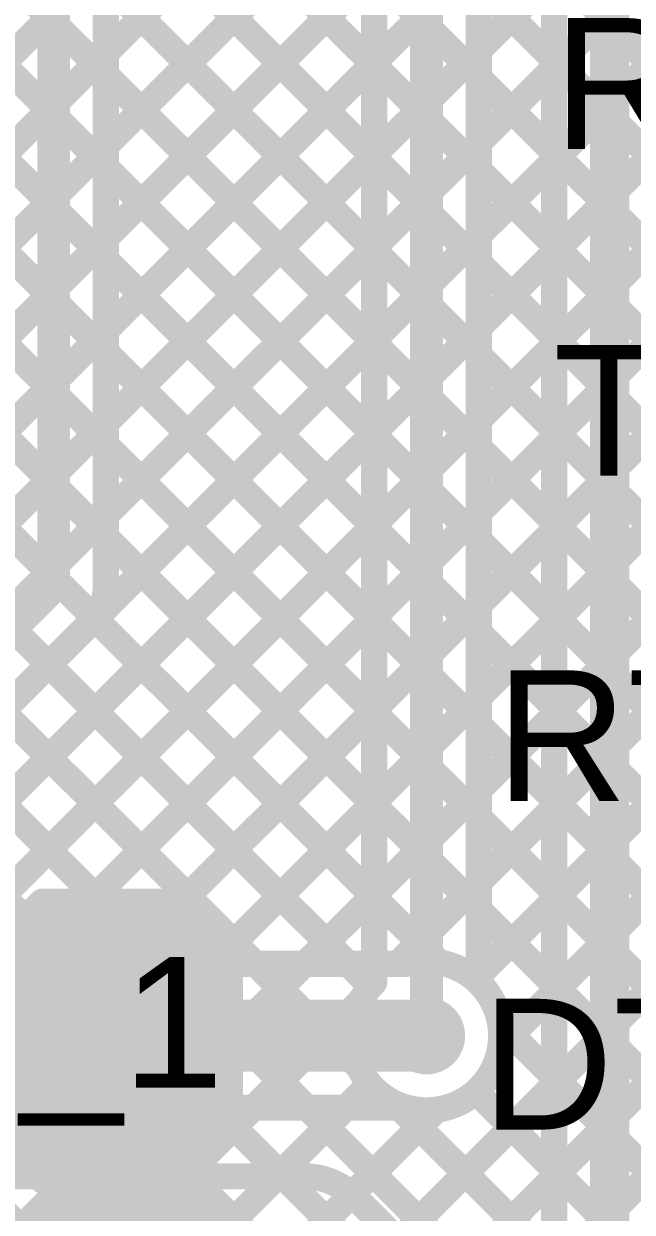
# Model space of a CAD drawing. Header units: millimetres. Extents: x -0.57 to 2.98, y -0.65 to 2.86.
# Drawn here: x 2.5159 to 2.7019, y 1.274 to 1.6376 of the extents above; entities that cross this region are included whole.
import ezdxf

# ---------------------------------------------------------------- set-up
doc = ezdxf.new("R2010")
doc.units = ezdxf.units.MM
doc.header["$MEASUREMENT"] = 0
for name, color, linetype in [('BottomLayer', 5, 'Continuous'), ('BottomSolder', 6, 'Continuous'), ('Mechanical2', 216, 'Continuous'), ('TopLayer', 1, 'Continuous'), ('TopOverlay', 2, 'Continuous'), ('TopPaste', 8, 'Continuous'), ('TopSolder', 216, 'Continuous'), ('ViaHoleLayer', 16, 'Continuous')]:
    doc.layers.add(name, color=color, linetype=linetype)
doc.styles.add('Arial', font='', dxfattribs={"height": 0.2})
doc.styles.get('Arial').set_extended_font_data('Arial')

# ---------------------------------------------------------------- blocks, each defined once
blk = doc.blocks.new('TEST_POINT_180')
at = {"layer": 'TopLayer'}
blk.add_hatch(color=1, dxfattribs=at).paths.add_polyline_path([(0.015, 0.03), (-0.015, 0.03), (-0.03, 0.015), (-0.03, -0.015), (-0.015, -0.03), (0.015, -0.03), (0.03, -0.015), (0.03, 0.015)])
at = {"layer": 'TopPaste'}
blk.add_hatch(color=8, dxfattribs=at).paths.add_polyline_path([(0.015, 0.03), (-0.015, 0.03), (-0.03, 0.015), (-0.03, -0.015), (-0.015, -0.03), (0.015, -0.03), (0.03, -0.015), (0.03, 0.015)])
at = {"layer": 'TopSolder'}
blk.add_hatch(color=216, dxfattribs=at).paths.add_polyline_path([(0.017, 0.034), (-0.017, 0.034), (-0.034, 0.017), (-0.034, -0.017), (-0.017, -0.034), (0.017, -0.034), (0.034, -0.017), (0.034, 0.017)])
at = {"layer": 'TopOverlay', "const_width": 0.00787}
for points in [[(-0.037, 0.017), (-0.017, 0.037)], [(-0.017, 0.037), (0.017, 0.037)], [(-0.017, 0.037), (0.017, 0.037)], [(0.017, 0.037), (0.037, 0.017)], [(-0.037, -0.017), (-0.037, 0.017)], [(0.037, -0.017), (0.037, 0.017)], [(-0.037, -0.017), (-0.017, -0.037)], [(0.017, -0.037), (0.037, -0.017)], [(-0.017, -0.037), (0.017, -0.037)], [(-0.017, -0.037), (0.017, -0.037)]]:
    blk.add_lwpolyline(points, dxfattribs=at)
at = {"layer": 'TopOverlay', "const_width": 0.00394}
for points in [[(-0.01897, 0.037, 1), (-0.01503, 0.037, 1)], [(-0.01897, 0.037, 1), (-0.01503, 0.037, 1)], [(-0.01897, 0.037, 1), (-0.01503, 0.037, 1)], [(0.01503, 0.037, 1), (0.01897, 0.037, 1)], [(0.01503, 0.037, 1), (0.01897, 0.037, 1)], [(0.01503, 0.037, 1), (0.01897, 0.037, 1)], [(-0.03897, 0.017, 1), (-0.03503, 0.017, 1)], [(-0.03897, 0.017, 1), (-0.03503, 0.017, 1)], [(0.03503, 0.017, 1), (0.03897, 0.017, 1)], [(0.03503, 0.017, 1), (0.03897, 0.017, 1)], [(-0.03897, -0.017, 1), (-0.03503, -0.017, 1)], [(-0.03897, -0.017, 1), (-0.03503, -0.017, 1)], [(0.03503, -0.017, 1), (0.03897, -0.017, 1)], [(0.03503, -0.017, 1), (0.03897, -0.017, 1)], [(-0.01897, -0.037, 1), (-0.01503, -0.037, 1)], [(-0.01897, -0.037, 1), (-0.01503, -0.037, 1)], [(-0.01897, -0.037, 1), (-0.01503, -0.037, 1)], [(0.01503, -0.037, 1), (0.01897, -0.037, 1)], [(0.01503, -0.037, 1), (0.01897, -0.037, 1)], [(0.01503, -0.037, 1), (0.01897, -0.037, 1)]]:
    blk.add_lwpolyline(points, format="xyb", close=True, dxfattribs=at)
blk = doc.blocks.new('TEST_POINT_181')
at = {"layer": 'TopLayer'}
blk.add_hatch(color=1, dxfattribs=at).paths.add_polyline_path([(0.015, 0.03), (-0.015, 0.03), (-0.03, 0.015), (-0.03, -0.015), (-0.015, -0.03), (0.015, -0.03), (0.03, -0.015), (0.03, 0.015)])
at = {"layer": 'TopPaste'}
blk.add_hatch(color=8, dxfattribs=at).paths.add_polyline_path([(0.015, 0.03), (-0.015, 0.03), (-0.03, 0.015), (-0.03, -0.015), (-0.015, -0.03), (0.015, -0.03), (0.03, -0.015), (0.03, 0.015)])
at = {"layer": 'TopSolder'}
blk.add_hatch(color=216, dxfattribs=at).paths.add_polyline_path([(0.017, 0.034), (-0.017, 0.034), (-0.034, 0.017), (-0.034, -0.017), (-0.017, -0.034), (0.017, -0.034), (0.034, -0.017), (0.034, 0.017)])
at = {"layer": 'TopOverlay', "const_width": 0.00787}
for points in [[(-0.037, 0.017), (-0.017, 0.037)], [(-0.017, 0.037), (0.017, 0.037)], [(-0.017, 0.037), (0.017, 0.037)], [(0.017, 0.037), (0.037, 0.017)], [(-0.037, -0.017), (-0.037, 0.017)], [(0.037, -0.017), (0.037, 0.017)], [(-0.037, -0.017), (-0.017, -0.037)], [(0.017, -0.037), (0.037, -0.017)], [(-0.017, -0.037), (0.017, -0.037)], [(-0.017, -0.037), (0.017, -0.037)]]:
    blk.add_lwpolyline(points, dxfattribs=at)
at = {"layer": 'TopOverlay', "const_width": 0.00394}
for points in [[(-0.01897, 0.037, 1), (-0.01503, 0.037, 1)], [(-0.01897, 0.037, 1), (-0.01503, 0.037, 1)], [(-0.01897, 0.037, 1), (-0.01503, 0.037, 1)], [(0.01503, 0.037, 1), (0.01897, 0.037, 1)], [(0.01503, 0.037, 1), (0.01897, 0.037, 1)], [(0.01503, 0.037, 1), (0.01897, 0.037, 1)], [(-0.03897, 0.017, 1), (-0.03503, 0.017, 1)], [(-0.03897, 0.017, 1), (-0.03503, 0.017, 1)], [(0.03503, 0.017, 1), (0.03897, 0.017, 1)], [(0.03503, 0.017, 1), (0.03897, 0.017, 1)], [(-0.03897, -0.017, 1), (-0.03503, -0.017, 1)], [(-0.03897, -0.017, 1), (-0.03503, -0.017, 1)], [(0.03503, -0.017, 1), (0.03897, -0.017, 1)], [(0.03503, -0.017, 1), (0.03897, -0.017, 1)], [(-0.01897, -0.037, 1), (-0.01503, -0.037, 1)], [(-0.01897, -0.037, 1), (-0.01503, -0.037, 1)], [(-0.01897, -0.037, 1), (-0.01503, -0.037, 1)], [(0.01503, -0.037, 1), (0.01897, -0.037, 1)], [(0.01503, -0.037, 1), (0.01897, -0.037, 1)], [(0.01503, -0.037, 1), (0.01897, -0.037, 1)]]:
    blk.add_lwpolyline(points, format="xyb", close=True, dxfattribs=at)

msp = doc.modelspace()

# ---------------------------------------------------------------- hatches: boundary and pattern name
at = {"layer": 'BottomLayer'}
h = msp.add_hatch(color=5, dxfattribs=at)
edge = h.paths.add_edge_path()
edge.add_arc((2.639, 1.328), 0.01181, 0, 360)
at = {"layer": 'BottomSolder'}
h = msp.add_hatch(color=6, dxfattribs=at)
edge = h.paths.add_edge_path()
edge.add_arc((2.639, 1.328), 0.00791, 0, 360)
at = {"layer": 'TopLayer'}
h = msp.add_hatch(color=1, dxfattribs=at)
edge = h.paths.add_edge_path()
edge.add_arc((2.639, 1.328), 0.01181, 0, 360)
at = {"layer": 'TopSolder'}
h = msp.add_hatch(color=216, dxfattribs=at)
edge = h.paths.add_edge_path()
edge.add_arc((2.639, 1.328), 0.00791, 0, 360)
at = {"layer": 'ViaHoleLayer'}
h = msp.add_hatch(color=16, dxfattribs=at)
edge = h.paths.add_edge_path()
edge.add_arc((2.639, 1.328), 0.00591, 0, 360)

# ---------------------------------------------------------------- linework, layer by layer
at = {"layer": 'BottomLayer'}
for points, const_width in [([(2.639, 1.328), (2.639, 1.899)], 0.01), ([(2.655, 1.34426), (2.655, 1.899)], 0.008), ([(2.695, 1.239), (2.695, 1.898)], 0.012), ([(2.678, 1.239), (2.678, 1.89096)], 0.008), ([(2.475, 1.77286), (2.623, 1.62486)], 0.008), ([(2.623, 1.34426), (2.623, 1.76935)], 0.008), ([(2.541, 1.62858), (2.623, 1.71058)], 0.008), ([(2.525, 1.46572), (2.525, 1.6818)], 0.01), ([(2.541, 1.60029), (2.623, 1.68229)], 0.008), ([(2.541, 1.46572), (2.541, 1.6818)], 0.008), ([(2.541, 1.67858), (2.623, 1.59658)], 0.008), ([(2.541, 1.57201), (2.623, 1.65401)], 0.008), ([(2.541, 1.65029), (2.623, 1.56829)], 0.008), ([(2.655, 1.62944), (2.678, 1.65244)], 0.008), ([(2.655, 1.64943), (2.678, 1.62643)], 0.008), ([(2.541, 1.54372), (2.623, 1.62572)], 0.008), ([(2.541, 1.62201), (2.623, 1.54001)], 0.008), ([(2.655, 1.60116), (2.678, 1.62416)], 0.008), ([(2.655, 1.62114), (2.678, 1.59814)], 0.008), ([(2.541, 1.51544), (2.623, 1.59744)], 0.008), ([(2.655, 1.57287), (2.678, 1.59587)], 0.008), ([(2.541, 1.59372), (2.623, 1.51172)], 0.008), ([(2.655, 1.59286), (2.678, 1.56986)], 0.008), ([(2.541, 1.48716), (2.623, 1.56916)], 0.008), ([(2.655, 1.54459), (2.678, 1.56759)], 0.008), ([(2.541, 1.56544), (2.623, 1.48344)], 0.008), ([(2.655, 1.56458), (2.678, 1.54158)], 0.008), ([(2.37586, 1.29373), (2.623, 1.54087)], 0.008), ([(2.655, 1.5163), (2.678, 1.5393)], 0.008), ([(2.541, 1.53715), (2.623, 1.45515)], 0.008), ([(2.655, 1.53629), (2.678, 1.51329)], 0.008), ([(2.37586, 1.26544), (2.623, 1.51259)], 0.008), ([(2.541, 1.50887), (2.623, 1.42687)], 0.008), ([(2.655, 1.48802), (2.678, 1.51102)], 0.008), ([(2.655, 1.50801), (2.678, 1.48501)], 0.008), ([(2.37586, 1.23716), (2.623, 1.4843)], 0.008), ([(2.541, 1.48059), (2.623, 1.39859)], 0.008), ([(2.655, 1.45973), (2.678, 1.48273)], 0.008), ([(2.655, 1.47972), (2.678, 1.45672)], 0.008), ([(2.35986, 1.30057), (2.525, 1.46572)], 0.01), ([(2.37586, 1.20888), (2.623, 1.45602)], 0.008), ([(2.37586, 1.29395), (2.5363, 1.45439)], 0.008), ([(2.53753, 1.45577), (2.623, 1.3703)], 0.008), ([(2.655, 1.43145), (2.678, 1.45445)], 0.008), ([(2.655, 1.45144), (2.678, 1.42844)], 0.008), ([(2.52346, 1.44155), (2.62191, 1.34311)], 0.008), ([(2.48027, 1.285), (2.623, 1.42773)], 0.008), ([(2.50932, 1.42741), (2.61829, 1.31845)], 0.008), ([(2.655, 1.40317), (2.678, 1.42617)], 0.008), ([(2.655, 1.42315), (2.678, 1.40015)], 0.008), ([(2.49518, 1.41327), (2.77647, 1.13198)], 0.008), ([(2.50855, 1.285), (2.623, 1.39945)], 0.008), ([(2.48104, 1.39913), (2.59516, 1.285)], 0.008), ([(2.655, 1.37488), (2.678, 1.39788)], 0.008), ([(2.655, 1.39487), (2.678, 1.37187)], 0.008), ([(2.4669, 1.38498), (2.56688, 1.285)], 0.008), ([(2.45275, 1.37084), (2.5386, 1.285)], 0.008), ([(2.53683, 1.285), (2.623, 1.37117)], 0.008), ([(2.655, 1.3466), (2.678, 1.3696)], 0.008), ([(2.655, 1.36659), (2.678, 1.34359)], 0.008), ([(2.6616, 1.32491), (2.678, 1.34131)], 0.008), ([(2.56512, 1.285), (2.61889, 1.33878)], 0.008), ([(2.66149, 1.33181), (2.678, 1.3153)], 0.008), ([(2.5934, 1.285), (2.62162, 1.31322)], 0.008), ([(2.63032, 1.26535), (2.678, 1.31303)], 0.008), ([(2.65411, 1.31091), (2.678, 1.28702)], 0.008), ([(2.61615, 1.27947), (2.64209, 1.3054)], 0.008), ([(2.62945, 1.30729), (2.678, 1.25873)], 0.008), ([(2.47603, 1.285), (2.60156, 1.285)], 0.008), ([(2.64479, 1.25153), (2.678, 1.28474)], 0.008), ([(2.61716, 1.27852), (2.64334, 1.25233)], 0.008)]:
    msp.add_lwpolyline(points, dxfattribs=dict(at, const_width=const_width))
for points, const_width in [([(2.539, 1.62858, 1), (2.543, 1.62858, 1)], 0.004), ([(2.653, 1.62944, 1), (2.657, 1.62944, 1)], 0.004), ([(2.621, 1.62572, 1), (2.625, 1.62572, 1)], 0.004), ([(2.621, 1.62486, 1), (2.625, 1.62486, 1)], 0.004), ([(2.676, 1.62643, 1), (2.68, 1.62643, 1)], 0.004), ([(2.539, 1.62201, 1), (2.543, 1.62201, 1)], 0.004), ([(2.653, 1.62114, 1), (2.657, 1.62114, 1)], 0.004), ([(2.676, 1.62416, 1), (2.68, 1.62416, 1)], 0.004), ([(2.539, 1.60029, 1), (2.543, 1.60029, 1)], 0.004), ([(2.653, 1.60116, 1), (2.657, 1.60116, 1)], 0.004), ([(2.621, 1.59744, 1), (2.625, 1.59744, 1)], 0.004), ([(2.621, 1.59658, 1), (2.625, 1.59658, 1)], 0.004), ([(2.676, 1.59814, 1), (2.68, 1.59814, 1)], 0.004), ([(2.676, 1.59587, 1), (2.68, 1.59587, 1)], 0.004), ([(2.539, 1.59372, 1), (2.543, 1.59372, 1)], 0.004), ([(2.653, 1.59286, 1), (2.657, 1.59286, 1)], 0.004), ([(2.539, 1.57201, 1), (2.543, 1.57201, 1)], 0.004), ([(2.653, 1.57287, 1), (2.657, 1.57287, 1)], 0.004), ([(2.621, 1.56916, 1), (2.625, 1.56916, 1)], 0.004), ([(2.621, 1.56829, 1), (2.625, 1.56829, 1)], 0.004), ([(2.676, 1.56986, 1), (2.68, 1.56986, 1)], 0.004), ([(2.676, 1.56759, 1), (2.68, 1.56759, 1)], 0.004), ([(2.539, 1.56544, 1), (2.543, 1.56544, 1)], 0.004), ([(2.653, 1.56458, 1), (2.657, 1.56458, 1)], 0.004), ([(2.539, 1.54372, 1), (2.543, 1.54372, 1)], 0.004), ([(2.653, 1.54459, 1), (2.657, 1.54459, 1)], 0.004), ([(2.676, 1.54158, 1), (2.68, 1.54158, 1)], 0.004), ([(2.621, 1.54087, 1), (2.625, 1.54087, 1)], 0.004), ([(2.621, 1.54001, 1), (2.625, 1.54001, 1)], 0.004), ([(2.676, 1.5393, 1), (2.68, 1.5393, 1)], 0.004), ([(2.539, 1.53715, 1), (2.543, 1.53715, 1)], 0.004), ([(2.653, 1.53629, 1), (2.657, 1.53629, 1)], 0.004), ([(2.653, 1.5163, 1), (2.657, 1.5163, 1)], 0.004), ([(2.539, 1.51544, 1), (2.543, 1.51544, 1)], 0.004), ([(2.621, 1.51259, 1), (2.625, 1.51259, 1)], 0.004), ([(2.676, 1.51329, 1), (2.68, 1.51329, 1)], 0.004), ([(2.539, 1.50887, 1), (2.543, 1.50887, 1)], 0.004), ([(2.621, 1.51172, 1), (2.625, 1.51172, 1)], 0.004), ([(2.676, 1.51102, 1), (2.68, 1.51102, 1)], 0.004), ([(2.653, 1.50801, 1), (2.657, 1.50801, 1)], 0.004), ([(2.539, 1.48716, 1), (2.543, 1.48716, 1)], 0.004), ([(2.653, 1.48802, 1), (2.657, 1.48802, 1)], 0.004), ([(2.621, 1.4843, 1), (2.625, 1.4843, 1)], 0.004), ([(2.621, 1.48344, 1), (2.625, 1.48344, 1)], 0.004), ([(2.676, 1.48501, 1), (2.68, 1.48501, 1)], 0.004), ([(2.539, 1.48059, 1), (2.543, 1.48059, 1)], 0.004), ([(2.653, 1.47972, 1), (2.657, 1.47972, 1)], 0.004), ([(2.676, 1.48273, 1), (2.68, 1.48273, 1)], 0.004), ([(2.5225, 1.46572, 1), (2.5275, 1.46572, 1)], 0.005), ([(2.5225, 1.46572, 1), (2.5275, 1.46572, 1)], 0.005), ([(2.539, 1.46572, 1), (2.543, 1.46572, 1)], 0.004), ([(2.539, 1.46572, 1), (2.543, 1.46572, 1)], 0.004), ([(2.539, 1.46572, 1), (2.543, 1.46572, 1)], 0.004), ([(2.653, 1.45973, 1), (2.657, 1.45973, 1)], 0.004), ([(2.5343, 1.45439, 1), (2.5383, 1.45439, 1)], 0.004), ([(2.5343, 1.45439, 1), (2.5383, 1.45439, 1)], 0.004), ([(2.53431, 1.4544, 1), (2.53831, 1.4544, 1)], 0.004), ([(2.53553, 1.45577, 1), (2.53953, 1.45577, 1)], 0.004), ([(2.621, 1.45602, 1), (2.625, 1.45602, 1)], 0.004), ([(2.621, 1.45515, 1), (2.625, 1.45515, 1)], 0.004), ([(2.676, 1.45672, 1), (2.68, 1.45672, 1)], 0.004), ([(2.676, 1.45445, 1), (2.68, 1.45445, 1)], 0.004), ([(2.653, 1.45144, 1), (2.657, 1.45144, 1)], 0.004), ([(2.52146, 1.44155, 1), (2.52546, 1.44155, 1)], 0.004), ([(2.653, 1.43145, 1), (2.657, 1.43145, 1)], 0.004), ([(2.676, 1.42844, 1), (2.68, 1.42844, 1)], 0.004), ([(2.621, 1.42773, 1), (2.625, 1.42773, 1)], 0.004), ([(2.621, 1.42687, 1), (2.625, 1.42687, 1)], 0.004), ([(2.676, 1.42617, 1), (2.68, 1.42617, 1)], 0.004), ([(2.653, 1.42315, 1), (2.657, 1.42315, 1)], 0.004), ([(2.653, 1.40317, 1), (2.657, 1.40317, 1)], 0.004), ([(2.621, 1.39945, 1), (2.625, 1.39945, 1)], 0.004), ([(2.676, 1.40015, 1), (2.68, 1.40015, 1)], 0.004), ([(2.621, 1.39859, 1), (2.625, 1.39859, 1)], 0.004), ([(2.676, 1.39788, 1), (2.68, 1.39788, 1)], 0.004), ([(2.653, 1.39487, 1), (2.657, 1.39487, 1)], 0.004), ([(2.653, 1.37488, 1), (2.657, 1.37488, 1)], 0.004), ([(2.621, 1.37117, 1), (2.625, 1.37117, 1)], 0.004), ([(2.621, 1.3703, 1), (2.625, 1.3703, 1)], 0.004), ([(2.676, 1.37187, 1), (2.68, 1.37187, 1)], 0.004), ([(2.653, 1.36659, 1), (2.657, 1.36659, 1)], 0.004), ([(2.676, 1.3696, 1), (2.68, 1.3696, 1)], 0.004), ([(2.653, 1.3466, 1), (2.657, 1.3466, 1)], 0.004), ([(2.61991, 1.34311, 1), (2.62391, 1.34311, 1)], 0.004), ([(2.621, 1.34426, 1), (2.625, 1.34426, 1)], 0.004), ([(2.621, 1.34426, 1), (2.625, 1.34426, 1)], 0.004), ([(2.653, 1.34426, 1), (2.657, 1.34426, 1)], 0.004), ([(2.653, 1.34426, 1), (2.657, 1.34426, 1)], 0.004), ([(2.676, 1.34359, 1), (2.68, 1.34359, 1)], 0.004), ([(2.676, 1.34131, 1), (2.68, 1.34131, 1)], 0.004), ([(2.61689, 1.33878, 1), (2.62089, 1.33878, 1)], 0.004), ([(2.65949, 1.33181, 1), (2.66349, 1.33181, 1)], 0.004), ([(2.6365, 1.328, 1), (2.6415, 1.328, 1)], 0.005), ([(2.65981, 1.328, 1), (2.66381, 1.328, 1)], 0.004), ([(2.65981, 1.328, 1), (2.66381, 1.328, 1)], 0.004), ([(2.6596, 1.32491, 1), (2.6636, 1.32491, 1)], 0.004), ([(2.61629, 1.31845, 1), (2.62029, 1.31845, 1)], 0.004), ([(2.61962, 1.31322, 1), (2.62362, 1.31322, 1)], 0.004), ([(2.676, 1.3153, 1), (2.68, 1.3153, 1)], 0.004), ([(2.676, 1.31303, 1), (2.68, 1.31303, 1)], 0.004), ([(2.65211, 1.31091, 1), (2.65611, 1.31091, 1)], 0.004), ([(2.62745, 1.30729, 1), (2.63145, 1.30729, 1)], 0.004), ([(2.64009, 1.3054, 1), (2.64409, 1.3054, 1)], 0.004), ([(2.676, 1.28702, 1), (2.68, 1.28702, 1)], 0.004), ([(2.53483, 1.285, 1), (2.53883, 1.285, 1)], 0.004), ([(2.5366, 1.285, 1), (2.5406, 1.285, 1)], 0.004), ([(2.56312, 1.285, 1), (2.56712, 1.285, 1)], 0.004), ([(2.56488, 1.285, 1), (2.56888, 1.285, 1)], 0.004), ([(2.5914, 1.285, 1), (2.5954, 1.285, 1)], 0.004), ([(2.59316, 1.285, 1), (2.59716, 1.285, 1)], 0.004), ([(2.59956, 1.285, 1), (2.60356, 1.285, 1)], 0.004), ([(2.59956, 1.285, 1), (2.60356, 1.285, 1)], 0.004), ([(2.59956, 1.285, 1), (2.60356, 1.285, 1)], 0.004), ([(2.676, 1.28474, 1), (2.68, 1.28474, 1)], 0.004), ([(2.61415, 1.27947, 1), (2.61815, 1.27947, 1)], 0.004), ([(2.61512, 1.27856, 1), (2.61912, 1.27856, 1)], 0.004), ([(2.61516, 1.27852, 1), (2.61916, 1.27852, 1)], 0.004), ([(2.61516, 1.27852, 1), (2.61916, 1.27852, 1)], 0.004)]:
    msp.add_lwpolyline(points, format="xyb", close=True, dxfattribs=dict(at, const_width=const_width))
at = {"layer": 'BottomLayer', "const_width": 0.008}
for points in [[(2.541, 1.46572, -0.199231), (2.5363, 1.45439)], [(2.541, 1.46572, -0.198912), (2.53631, 1.4544)], [(2.66181, 1.328, -1.503118), (2.623, 1.34426)], [(2.655, 1.34426, -0.200996), (2.66181, 1.328)], [(2.60156, 1.285, -0.198912), (2.61712, 1.27856)], [(2.60156, 1.285, -0.199566), (2.61716, 1.27852)]]:
    msp.add_lwpolyline(points, format="xyb", dxfattribs=at)
at = {"layer": 'Mechanical2', "const_width": 0.01}
msp.add_lwpolyline([(1.75783, 2.80917, -6.230382), (0.64896, 2.81029)], format="xyb", dxfattribs=at)
at = {"layer": 'TopLayer'}
for points, const_width in [([(2.53112, 1.77331), (2.70674, 1.59769)], 0.008), ([(2.38453, 1.44382), (2.70674, 1.76603)], 0.008), ([(2.52291, 1.75323), (2.70674, 1.56941)], 0.008), ([(2.38453, 1.41554), (2.70674, 1.73775)], 0.008), ([(2.59691, 1.7358), (2.70674, 1.62598)], 0.008), ([(2.38753, 1.50339), (2.61618, 1.73205)], 0.008), ([(2.38753, 1.4751), (2.63429, 1.72187)], 0.008), ([(2.37347, 1.37619), (2.70674, 1.70946)], 0.008), ([(2.54709, 1.70077), (2.70674, 1.54112)], 0.008), ([(2.36456, 1.339), (2.70674, 1.68118)], 0.008), ([(2.54169, 1.67789), (2.70674, 1.51284)], 0.008), ([(2.46603, 1.66869), (2.70674, 1.42799)], 0.008), ([(2.49397, 1.66904), (2.70674, 1.45627)], 0.008), ([(2.52417, 1.66712), (2.70674, 1.48456)], 0.008), ([(2.415, 1.66315), (2.70674, 1.37142)], 0.008), ([(2.44926, 1.65718), (2.70674, 1.3997)], 0.008), ([(2.39284, 1.339), (2.70674, 1.65289)], 0.008), ([(2.40781, 1.64207), (2.70674, 1.34313)], 0.008), ([(2.39277, 1.62881), (2.70674, 1.31485)], 0.008), ([(2.33802, 1.627), (2.61499, 1.35003)], 0.008), ([(2.3663, 1.627), (2.64281, 1.35049)], 0.008), ([(2.42113, 1.339), (2.70674, 1.62461)], 0.008), ([(2.34089, 1.59584), (2.5867, 1.35003)], 0.008), ([(2.44941, 1.339), (2.70674, 1.59632)], 0.008), ([(2.47209, 1.33339), (2.70674, 1.56804)], 0.008), ([(2.53601, 1.36903), (2.70674, 1.53975)], 0.008), ([(2.38753, 1.52092), (2.53942, 1.36903)], 0.008), ([(2.5634, 1.36813), (2.70674, 1.51147)], 0.008), ([(2.38753, 1.49264), (2.51632, 1.36385)], 0.008), ([(2.57754, 1.35399), (2.70674, 1.48319)], 0.008), ([(2.60187, 1.35003), (2.70674, 1.4549)], 0.008), ([(2.63015, 1.35003), (2.70674, 1.42662)], 0.008), ([(2.65378, 1.34538), (2.70674, 1.39833)], 0.008), ([(2.501, 1.34853), (2.5215, 1.36903)], 0.008), ([(2.5215, 1.36903), (2.5625, 1.36903)], 0.008), ([(2.5625, 1.36903), (2.5815, 1.35003)], 0.008), ([(2.6616, 1.32491), (2.70674, 1.37005)], 0.008), ([(2.5815, 1.35003), (2.63309, 1.35003)], 0.008), ([(2.56249, 1.19752), (2.70674, 1.34176)], 0.008), ([(2.47089, 1.3346), (2.52221, 1.28327)], 0.008), ([(2.542, 1.32803), (2.63897, 1.32803)], 0.022), ([(2.66149, 1.33181), (2.70674, 1.28656)], 0.008), ([(2.46027, 1.324), (2.542, 1.24227)], 0.008), ([(2.64479, 1.25153), (2.70674, 1.31348)], 0.008), ([(2.65411, 1.31091), (2.70674, 1.25828)], 0.008), ([(2.501, 1.30753), (2.5215, 1.28703)], 0.008), ([(2.5625, 1.28703), (2.5815, 1.30603)], 0.008), ([(2.56295, 1.28283), (2.58615, 1.30603)], 0.008), ([(2.57709, 1.26869), (2.61443, 1.30603)], 0.008), ([(2.5815, 1.30603), (2.63286, 1.30603)], 0.008), ([(2.583, 1.24631), (2.64209, 1.3054)], 0.008), ([(2.60242, 1.30603), (2.70674, 1.20171)], 0.008), ([(2.6307, 1.30603), (2.70674, 1.23)], 0.008), ([(2.57782, 1.30235), (2.62635, 1.25382)], 0.008), ([(2.5215, 1.28703), (2.5625, 1.28703)], 0.008), ([(2.53511, 1.28327), (2.53887, 1.28703)], 0.008), ([(2.53656, 1.28703), (2.54032, 1.28327)], 0.008), ([(2.56367, 1.28821), (2.6117, 1.24018)], 0.008), ([(2.52221, 1.28327), (2.5625, 1.28327)], 0.008), ([(2.5625, 1.28327), (2.583, 1.26277)], 0.008), ([(2.65571, 1.23417), (2.70674, 1.2852)], 0.008)]:
    msp.add_lwpolyline(points, dxfattribs=dict(at, const_width=const_width))
for points, const_width in [([(2.5195, 1.36903, 1), (2.5235, 1.36903, 1)], 0.004), ([(2.5195, 1.36903, 1), (2.5235, 1.36903, 1)], 0.004), ([(2.53401, 1.36903, 1), (2.53801, 1.36903, 1)], 0.004), ([(2.53742, 1.36903, 1), (2.54142, 1.36903, 1)], 0.004), ([(2.5605, 1.36903, 1), (2.5645, 1.36903, 1)], 0.004), ([(2.5605, 1.36903, 1), (2.5645, 1.36903, 1)], 0.004), ([(2.5614, 1.36813, 1), (2.5654, 1.36813, 1)], 0.004), ([(2.51432, 1.36385, 1), (2.51832, 1.36385, 1)], 0.004), ([(2.57554, 1.35399, 1), (2.57954, 1.35399, 1)], 0.004), ([(2.5795, 1.35003, 1), (2.5835, 1.35003, 1)], 0.004), ([(2.5795, 1.35003, 1), (2.5835, 1.35003, 1)], 0.004), ([(2.5847, 1.35003, 1), (2.5887, 1.35003, 1)], 0.004), ([(2.59987, 1.35003, 1), (2.60387, 1.35003, 1)], 0.004), ([(2.61299, 1.35003, 1), (2.61699, 1.35003, 1)], 0.004), ([(2.62815, 1.35003, 1), (2.63215, 1.35003, 1)], 0.004), ([(2.63109, 1.35003, 1), (2.63509, 1.35003, 1)], 0.004), ([(2.63109, 1.35003, 1), (2.63509, 1.35003, 1)], 0.004), ([(2.64081, 1.35049, 1), (2.64481, 1.35049, 1)], 0.004), ([(2.65178, 1.34538, 1), (2.65578, 1.34538, 1)], 0.004), ([(2.5365, 1.32803, 1), (2.5475, 1.32803, 1)], 0.011), ([(2.63347, 1.32803, 1), (2.64447, 1.32803, 1)], 0.011), ([(2.65949, 1.33181, 1), (2.66349, 1.33181, 1)], 0.004), ([(2.65981, 1.328, 1), (2.66381, 1.328, 1)], 0.004), ([(2.65981, 1.328, 1), (2.66381, 1.328, 1)], 0.004), ([(2.6596, 1.32491, 1), (2.6636, 1.32491, 1)], 0.004), ([(2.65211, 1.31091, 1), (2.65611, 1.31091, 1)], 0.004), ([(2.5795, 1.30603, 1), (2.5835, 1.30603, 1)], 0.004), ([(2.5795, 1.30603, 1), (2.5835, 1.30603, 1)], 0.004), ([(2.58415, 1.30603, 1), (2.58815, 1.30603, 1)], 0.004), ([(2.60042, 1.30603, 1), (2.60442, 1.30603, 1)], 0.004), ([(2.61243, 1.30603, 1), (2.61643, 1.30603, 1)], 0.004), ([(2.6287, 1.30603, 1), (2.6327, 1.30603, 1)], 0.004), ([(2.63086, 1.30603, 1), (2.63486, 1.30603, 1)], 0.004), ([(2.63086, 1.30603, 1), (2.63486, 1.30603, 1)], 0.004), ([(2.64009, 1.3054, 1), (2.64409, 1.3054, 1)], 0.004), ([(2.57582, 1.30235, 1), (2.57982, 1.30235, 1)], 0.004), ([(2.5195, 1.28703, 1), (2.5235, 1.28703, 1)], 0.004), ([(2.5195, 1.28703, 1), (2.5235, 1.28703, 1)], 0.004), ([(2.53456, 1.28703, 1), (2.53856, 1.28703, 1)], 0.004), ([(2.53687, 1.28703, 1), (2.54087, 1.28703, 1)], 0.004), ([(2.5605, 1.28703, 1), (2.5645, 1.28703, 1)], 0.004), ([(2.5605, 1.28703, 1), (2.5645, 1.28703, 1)], 0.004), ([(2.56167, 1.28821, 1), (2.56567, 1.28821, 1)], 0.004), ([(2.52021, 1.28327, 1), (2.52421, 1.28327, 1)], 0.004), ([(2.52021, 1.28327, 1), (2.52421, 1.28327, 1)], 0.004), ([(2.53311, 1.28327, 1), (2.53711, 1.28327, 1)], 0.004), ([(2.53832, 1.28327, 1), (2.54232, 1.28327, 1)], 0.004), ([(2.5605, 1.28327, 1), (2.5645, 1.28327, 1)], 0.004), ([(2.5605, 1.28327, 1), (2.5645, 1.28327, 1)], 0.004), ([(2.56095, 1.28283, 1), (2.56495, 1.28283, 1)], 0.004)]:
    msp.add_lwpolyline(points, format="xyb", close=True, dxfattribs=dict(at, const_width=const_width))
at = {"layer": 'TopLayer', "const_width": 0.008}
for points in [[(2.63309, 1.35003, -0.493279), (2.66181, 1.328)], [(2.66181, 1.328, -0.496501), (2.63286, 1.30603)]]:
    msp.add_lwpolyline(points, format="xyb", dxfattribs=at)

# ---------------------------------------------------------------- block references
for name, p in [('TEST_POINT_180', (2.542, 1.32803)), ('TEST_POINT_181', (2.542, 1.24227))]:
    msp.add_blockref(name, p)

# ---------------------------------------------------------------- texts
at = {"layer": 'TopOverlay', "style": 'Arial'}
for s, p in [('RX', (2.67768, 1.59931)), ('TX', (2.67768, 1.49931)), ('RTS', (2.66009, 1.39978)), ('DTR', (2.65575, 1.29931))]:
    msp.add_text(s, height=0.04, rotation=360, dxfattribs=at).set_placement(p)
msp.add_text('NetP6_1', height=0.04, dxfattribs=at).set_placement((2.35962, 1.31209))

doc.saveas('drawing.dxf')
